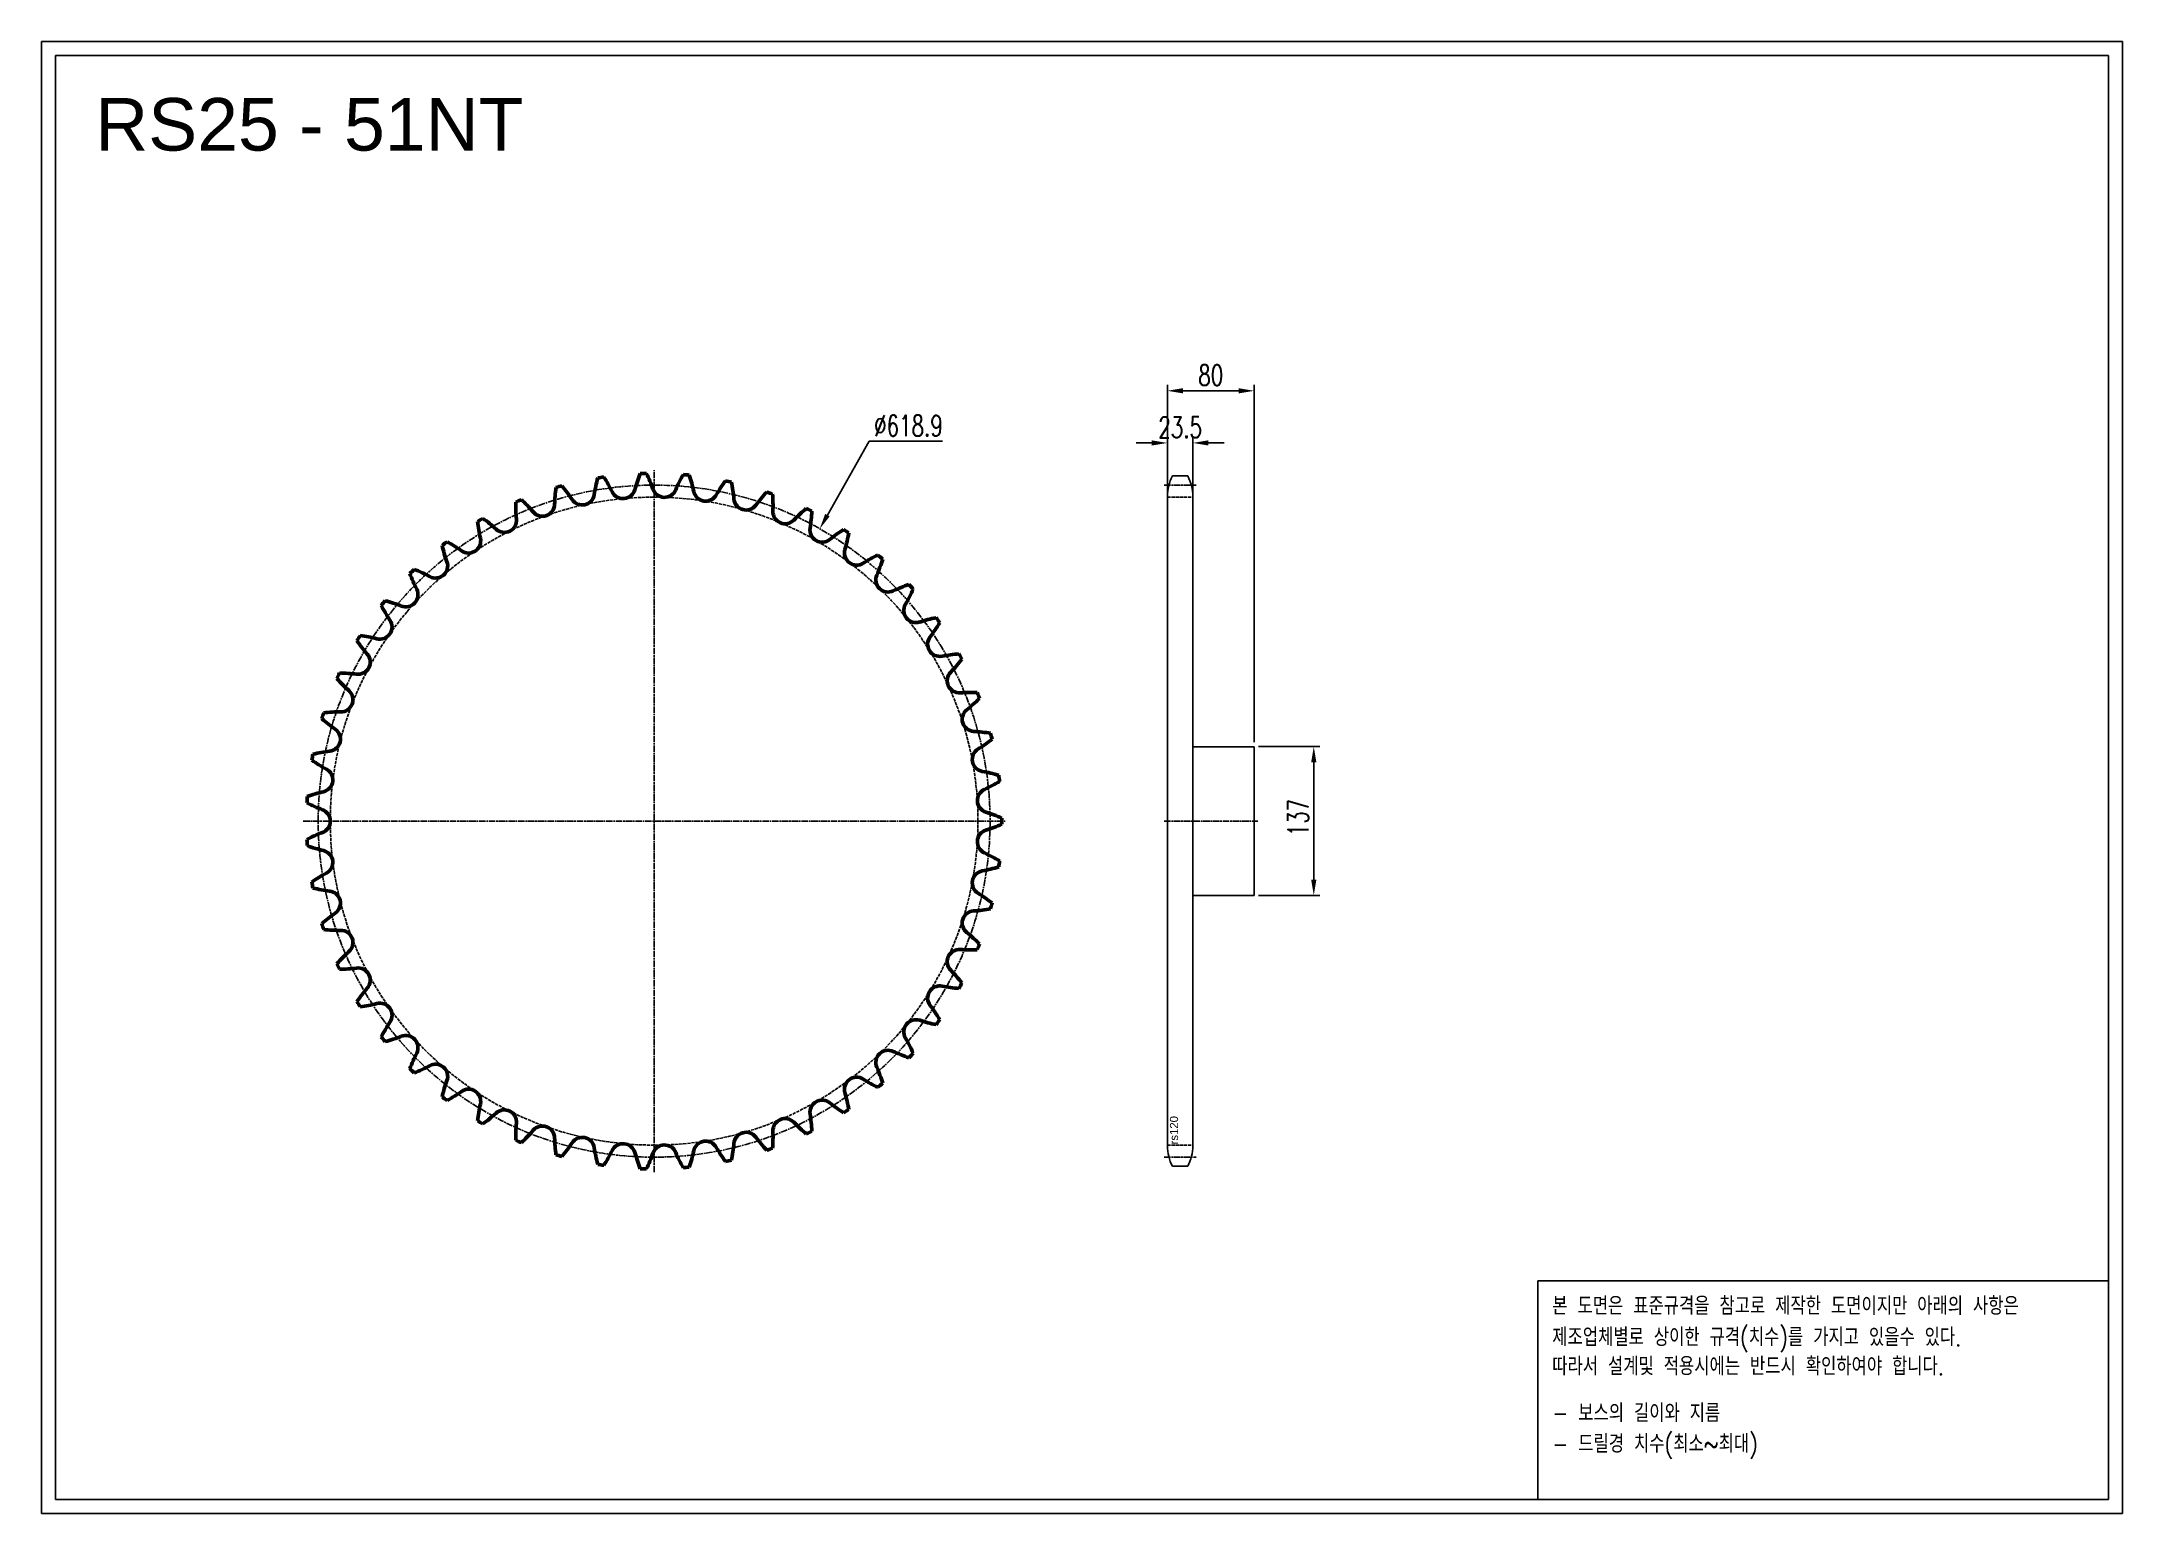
# Model space of a CAD drawing. Header units: millimetres. Extents: x -66543 to -64626, y 43553 to 44909.
import ezdxf

# ---------------------------------------------------------------- set-up
doc = ezdxf.new("R2010")
doc.units = ezdxf.units.MM
for name, pattern in [('AM_ISO02W050', [7.5, 6, -1.5]), ('AM_ISO02W050x2', [3.75, 3, -0.75]), ('AM_ISO08W050', [18, 12, -1.5, 3, -1.5]), ('AM_ISO08W050x2', [9, 6, -0.75, 1.5, -0.75])]:
    doc.linetypes.add(name, pattern=pattern)
for name, color, linetype, lineweight in [('AM_0N', 7, 'Continuous', 50), ('AM_3N', 6, 'AM_ISO02W050', 25), ('AM_7', 4, 'AM_ISO08W050', 25), ('AM_7N', 4, 'AM_ISO08W050', 25)]:
    doc.layers.add(name, color=color, linetype=linetype, lineweight=lineweight)
doc.layers.add('S-DIM', color=7, linetype='Continuous')
doc.styles.add('HAN', font='ROMANS.shx', dxfattribs={"width": 0.7, "bigfont": 'whgtxt.shx'})
doc.styles.add('HSG', font='SIMPLEX.shx', dxfattribs={"width": 0.7, "bigfont": 'HSG.shx'})
doc.styles.get("Standard").update_dxf_attribs({"font": 'arial.ttf'})
doc.dimstyles.new('APP32', dxfattribs={"dimscale": 8, "dimtxt": 2.4, "dimasz": 1.8, "dimexe": 0.7, "dimexo": 0.5, "dimgap": 0.6, "dimtad": 1, "dimtoh": 1, "dimdec": 1, "dimrnd": 0.01, "dimzin": 9, "dimdsep": 46, "dimtxsty": 'HSG', "dimcen": 0, "dimclrd": 1, "dimclre": 1, "dimclrt": 256, "dimazin": 2, "dimtp": 1, "dimtm": 1, "dimtfac": 0.5, "dimtdec": 1, "dimtofl": 0, "dimtmove": 0, "dimatfit": 3, "dimfxl": 0, "dimtvp": 1, "dimtolj": 2, "dimlwd": -1, "dimlwe": -1, "dimarcsym": 0})

# ---------------------------------------------------------------- blocks, each defined once
blk = doc.blocks.new('*D1')
at = {"layer": 'Defpoints', "color": 0, "transparency": 16777216}
for p in [(-65426, 44259.5), (-65426, 44122.5), (-65371.1, 44122.5)]:
    blk.add_point(p, dxfattribs=at)
at = {"layer": 'S-DIM', "color": 1, "transparency": 16777216}
for p, q in [((-65422, 44259.5), (-65365.5, 44259.5)), ((-65371.1, 44245.1), (-65371.1, 44136.9)), ((-65422, 44122.5), (-65365.5, 44122.5))]:
    blk.add_line(p, q, dxfattribs=at)
for points in [[(-65373.5, 44245.1), (-65368.7, 44245.1), (-65371.1, 44259.5)], [(-65373.5, 44136.9), (-65368.7, 44136.9), (-65371.1, 44122.5)]]:
    blk.add_solid(points, dxfattribs=at)
at = {"layer": 'S-DIM', "transparency": 16777216, "insert": (-65385.5, 44194.2), "char_height": 19.2, "attachment_point": 5, "rotation": 90, "style": 'HSG'}
blk.add_mtext('\\A2;137', dxfattribs=at)
blk = doc.blocks.new('*D2')
at = {"layer": 'Defpoints', "color": 0, "transparency": 16777216}
for p in [(-65482.5, 44539.2), (-65506, 44489.8), (-65482.5, 44489.2)]:
    blk.add_point(p, dxfattribs=at)
at = {"layer": 'S-DIM', "color": 1, "linetype": 'ByBlock', "transparency": 16777216}
for p, q in [((-65520.4, 44539.2), (-65534.8, 44539.2)), ((-65506, 44493.8), (-65506, 44544.8)), ((-65482.5, 44493.2), (-65482.5, 44544.8)), ((-65468.1, 44539.2), (-65453.7, 44539.2))]:
    blk.add_line(p, q, dxfattribs=at)
at = {"layer": 'S-DIM', "color": 1, "transparency": 16777216}
for points in [[(-65520.4, 44541.6), (-65520.4, 44536.8), (-65506, 44539.2)], [(-65468.1, 44541.6), (-65468.1, 44536.8), (-65482.5, 44539.2)]]:
    blk.add_solid(points, dxfattribs=at)
at = {"layer": 'S-DIM', "transparency": 16777216, "insert": (-65494.2, 44553.6), "char_height": 19.2, "attachment_point": 5, "style": 'HSG'}
blk.add_mtext('\\A2;23.5', dxfattribs=at)
blk = doc.blocks.new('*D3')
at = {"layer": 'Defpoints', "color": 0, "transparency": 16777216}
for p in [(-65426, 44587.2), (-65506, 44489.8), (-65426, 44259.5)]:
    blk.add_point(p, dxfattribs=at)
at = {"layer": 'S-DIM', "color": 1, "linetype": 'ByBlock', "transparency": 16777216}
for p, q in [((-65506, 44493.8), (-65506, 44592.8)), ((-65491.6, 44587.2), (-65440.4, 44587.2)), ((-65426, 44263.5), (-65426, 44592.8))]:
    blk.add_line(p, q, dxfattribs=at)
at = {"layer": 'S-DIM', "color": 1, "transparency": 16777216}
for points in [[(-65491.6, 44589.6), (-65491.6, 44584.8), (-65506, 44587.2)], [(-65440.4, 44589.6), (-65440.4, 44584.8), (-65426, 44587.2)]]:
    blk.add_solid(points, dxfattribs=at)
at = {"layer": 'S-DIM', "transparency": 16777216, "insert": (-65466, 44601.6), "char_height": 19.2, "attachment_point": 5, "style": 'HSG'}
blk.add_mtext('\\A2;80', dxfattribs=at)
blk = doc.blocks.new('*D4')
at = {"layer": 'Defpoints', "color": 0, "transparency": 16777216}
for p in [(-65826.2, 44460.1), (-66131.3, 43921.6)]:
    blk.add_point(p, dxfattribs=at)
at = {"layer": 'S-DIM', "color": 1, "linetype": 'ByBlock', "transparency": 16777216}
for p, q in [((-65780.6, 44540.7), (-65819.2, 44472.7)), ((-65713.1, 44540.7), (-65780.6, 44540.7))]:
    blk.add_line(p, q, dxfattribs=at)
at = {"layer": 'S-DIM', "color": 1, "transparency": 16777216}
blk.add_solid([(-65821.2, 44473.9), (-65817.1, 44471.5), (-65826.2, 44460.1)], dxfattribs=at)
at = {"layer": 'S-DIM', "transparency": 16777216, "insert": (-65744.5, 44555.1), "char_height": 19.2, "attachment_point": 5, "style": 'HSG'}
blk.add_mtext('\\A2;∅618.9', dxfattribs=at)
blk = doc.blocks.new('notice1')
at = {"color": 4}
blk.add_lwpolyline([(-22142.12, 1735.9), (-22053.8, 1735.9), (-22053.8, 1702.07), (-22142.12, 1702.07)], close=True, dxfattribs=at)
at = {"color": 4, "style": 'HAN', "width": 0.8}
for s, p in [('본 도면은 표준규격을 참고로 제작한 도면이지만 아래의 사항은', (-22139.9, 1730.62)), ('제조업체별로 상이한 규격(치수)를 가지고 있을수 있다.', (-22139.9, 1725.78)), ('따라서 설계및 적용시에는 반드시 확인하여야 합니다.', (-22139.9, 1721.28)), ('- 보스의 길이와 지름', (-22139.9, 1714.03)), ('- 드릴경 치수(최소~최대)', (-22139.9, 1709.27))]:
    blk.add_text(s, height=2.7949, dxfattribs=at).set_placement(p)

msp = doc.modelspace()

# ---------------------------------------------------------------- linework, layer by layer
for p, q in [((-65501.23, 44508.76), (-65487.2, 44508.76)), ((-65505.96, 44489.76), (-65505.96, 43892.03)), ((-65482.46, 44489.76), (-65482.46, 43892.03)), ((-65482.46, 44259.45), (-65425.96, 44259.45)), ((-65425.96, 44259.45), (-65425.96, 44122.45)), ((-65425.96, 44122.45), (-65482.46, 44122.45)), ((-65501.23, 43873.03), (-65487.2, 43873.03))]:
    msp.add_line(p, q)
for points in [[(-66543.01, 44908.75), (-64626.21, 44908.75), (-64626.21, 43553.43), (-66543.01, 43553.43)], [(-66530.11, 44895.84), (-64639.12, 44895.84), (-64639.12, 43566.34), (-66530.11, 43566.34)]]:
    msp.add_lwpolyline(points, close=True)
for centre, start, end in [((-65465.46, 44489.76), 152.02179, 180), ((-65522.96, 44489.76), 0, 27.97821), ((-65465.46, 43892.03), 180, 207.97821), ((-65522.96, 43892.03), 332.02179, 0)]:
    msp.add_arc(centre, 40.5, start, end)
at = {"layer": 'AM_0N'}
for centre, radius, start, end in [((-65860.34, 44458.13), 141.38, 158.06713, 164.41176), ((-65978.77, 44190.9), 320.29, 91.25395, 92.27546), ((-66113.43, 44450.33), 141.38, 19.11765, 25.46228), ((-65828.4, 44441.55), 141.38, 151.00831, 157.35294), ((-65978.77, 44190.9), 320.29, 84.19513, 85.21663), ((-66080.53, 44464.91), 141.38, 12.05882, 18.40345), ((-65929.1, 44478.94), 141.38, 172.18478, 178.52941), ((-65978.77, 44190.9), 320.29, 105.3716, 106.3931), ((-66172.64, 44409.65), 141.38, 33.23529, 39.57992), ((-66045, 44493.29), 11.23, 213.23529, 351.47059), ((-65894.08, 44470.66), 141.38, 165.12596, 171.47059), ((-65978.77, 44190.9), 320.29, 98.31278, 99.33428), ((-66144.29, 44431.82), 141.38, 26.17647, 32.5211), ((-66007.34, 44499.14), 11.23, 206.17647, 344.41176), ((-65969.24, 44500.31), 11.23, 199.11765, 337.35294), ((-65931.29, 44496.79), 11.23, 192.05882, 330.29412), ((-65798.74, 44421.17), 141.38, 143.94949, 150.29412), ((-65978.77, 44190.9), 320.29, 77.13631, 78.15781), ((-66046.09, 44475.34), 141.38, 5, 11.34463), ((-65771.8, 44397.3), 141.38, 136.89066, 143.23529), ((-65978.77, 44190.9), 320.29, 70.07748, 71.09899), ((-66010.62, 44481.46), 141.38, 357.94118, 4.28581), ((-65964.87, 44482.86), 141.38, 179.24361, 185.58824), ((-65978.77, 44190.9), 320.29, 112.43043, 113.45193), ((-66198.06, 44384.17), 141.38, 40.29412, 46.63875), ((-66081.66, 44482.86), 11.23, 220.29412, 358.52941), ((-65894.06, 44488.64), 11.23, 185, 323.23529), ((-65858.11, 44475.97), 11.23, 177.94118, 316.17647), ((-65748.01, 44370.3), 141.38, 129.83184, 136.17647), ((-65978.77, 44190.9), 320.29, 63.01866, 64.04016), ((-65974.67, 44483.17), 141.38, 350.88235, 357.22698), ((-66149.76, 44448.95), 11.23, 234.41176, 12.64706), ((-65978.77, 44190.9), 320.29, 119.48925, 120.51075), ((-66000.86, 44482.36), 141.38, 186.30243, 192.64706), ((-66220.15, 44355.75), 141.38, 47.35294, 53.69757), ((-66116.76, 44468), 11.23, 227.35294, 5.58824), ((-65823.99, 44458.98), 11.23, 170.88235, 309.11765), ((-65727.71, 44340.58), 141.38, 122.77302, 129.11765), ((-65978.77, 44190.9), 320.29, 55.95984, 56.98134), ((-65938.79, 44480.45), 141.38, 343.82353, 350.16816), ((-65978.77, 44190.9), 320.29, 126.54807, 127.56957), ((-66036.51, 44477.44), 141.38, 193.36125, 199.70588), ((-66238.58, 44324.84), 141.38, 54.41176, 60.75639), ((-65792.22, 44437.93), 11.23, 163.82353, 302.05882), ((-65711.22, 44308.59), 141.38, 115.71419, 122.05882), ((-65903.51, 44473.34), 141.38, 336.76471, 343.10934), ((-65978.77, 44190.9), 320.29, 48.90101, 49.92252), ((-65978.77, 44190.9), 320.29, 133.6069, 134.6284), ((-66071.28, 44468.17), 141.38, 200.42008, 206.76471), ((-66253.07, 44291.9), 141.38, 61.47059, 67.81522), ((-66180.18, 44425.98), 11.23, 241.47059, 19.70588), ((-65763.28, 44413.13), 11.23, 156.76471, 295), ((-65978.77, 44190.9), 320.29, 140.66572, 141.68722), ((-66263.4, 44257.43), 141.38, 68.52941, 74.87404), ((-66207.54, 44399.45), 11.23, 248.52941, 26.76471), ((-65698.78, 44274.82), 141.38, 108.65537, 115), ((-65869.37, 44461.95), 141.38, 329.70588, 336.05051), ((-65978.77, 44190.9), 320.29, 41.84219, 42.86369), ((-66231.44, 44369.75), 11.23, 255.58824, 33.82353), ((-66104.66, 44454.7), 141.38, 207.4789, 213.82353), ((-65737.6, 44384.97), 11.23, 149.70588, 287.94118), ((-65690.59, 44239.78), 141.38, 101.59655, 107.94118), ((-65978.77, 44190.9), 320.29, 34.78337, 35.80487), ((-65978.77, 44190.9), 320.29, 147.72454, 148.74605), ((-66136.12, 44437.23), 141.38, 214.53772, 220.88235), ((-66269.42, 44221.95), 141.38, 75.58824, 81.93287), ((-65715.58, 44353.86), 11.23, 142.64706, 280.88235), ((-65836.89, 44446.45), 141.38, 322.64706, 328.99169), ((-66251.5, 44337.35), 11.23, 262.64706, 40.88235), ((-65686.77, 44203.99), 141.38, 94.53772, 100.88235), ((-65806.56, 44427.08), 141.38, 315.58824, 321.93287), ((-65978.77, 44190.9), 320.29, 27.72454, 28.74605), ((-65978.77, 44190.9), 320.29, 154.78337, 155.80487), ((-66165.2, 44416.03), 141.38, 221.59655, 227.94118), ((-66271.03, 44185.99), 141.38, 82.64706, 88.99169), ((-65697.55, 44320.28), 11.23, 135.58824, 273.82353), ((-66267.43, 44302.72), 11.23, 269.70588, 47.94118), ((-65687.37, 44168.01), 141.38, 87.4789, 93.82353), ((-65778.84, 44404.12), 141.38, 308.52941, 314.87404), ((-65978.77, 44190.9), 320.29, 20.66572, 21.68722), ((-65978.77, 44190.9), 320.29, 161.84219, 162.86369), ((-66191.45, 44391.41), 141.38, 228.65537, 235), ((-66268.21, 44150.12), 141.38, 89.70588, 96.05051), ((-65683.78, 44284.74), 11.23, 128.52941, 266.76471), ((-66278.98, 44266.4), 11.23, 276.76471, 55), ((-65692.39, 44132.37), 141.38, 80.42008, 86.76471), ((-65754.15, 44377.94), 141.38, 301.47059, 307.81522), ((-65978.77, 44190.9), 320.29, 13.6069, 14.6284), ((-65978.77, 44190.9), 320.29, 168.90101, 169.92252), ((-66214.48, 44363.76), 141.38, 235.71419, 242.05882), ((-66261.01, 44114.86), 141.38, 96.76471, 103.10934), ((-65674.48, 44247.78), 11.23, 121.47059, 259.70588), ((-66285.99, 44228.94), 11.23, 283.82353, 62.05882), ((-65701.75, 44097.63), 141.38, 73.36125, 79.70588), ((-65732.87, 44348.92), 141.38, 294.41176, 300.75639), ((-65978.77, 44190.9), 320.29, 6.54807, 7.56957), ((-65978.77, 44190.9), 320.29, 175.95984, 176.98134), ((-66233.94, 44333.48), 141.38, 242.77302, 249.11765), ((-66249.52, 44080.75), 141.38, 103.82353, 110.16816), ((-65669.8, 44209.95), 11.23, 114.41176, 252.64706), ((-66288.33, 44190.9), 11.23, 290.88235, 69.11765), ((-65669.8, 44171.84), 11.23, 107.35294, 245.58824), ((-65715.32, 44064.29), 141.38, 66.30243, 72.64706), ((-65715.32, 44317.5), 141.38, 287.35294, 293.69757), ((-65978.77, 44190.9), 320.29, 359.48925, 0.51075), ((-66233.94, 44048.31), 141.38, 110.88235, 117.22698), ((-65978.77, 44190.9), 320.29, 183.01866, 184.04016), ((-66249.52, 44301.04), 141.38, 249.83184, 256.17647), ((-66285.99, 44152.85), 11.23, 297.94118, 76.17647), ((-65674.48, 44134.01), 11.23, 100.29412, 238.52941), ((-65701.75, 44284.17), 141.38, 280.29412, 286.63875), ((-65732.87, 44032.87), 141.38, 59.24361, 65.58824), ((-65978.77, 44190.9), 320.29, 352.43043, 353.45193), ((-66214.48, 44018.04), 141.38, 117.94118, 124.28581), ((-65978.77, 44190.9), 320.29, 190.07748, 191.09899), ((-66261.01, 44266.94), 141.38, 256.89066, 263.23529), ((-66278.98, 44115.39), 11.23, 305, 83.23529), ((-66191.45, 43990.38), 141.38, 125, 131.34463), ((-65683.78, 44097.05), 11.23, 93.23529, 231.47059), ((-65692.39, 44249.42), 141.38, 273.23529, 279.57992), ((-65754.15, 44003.85), 141.38, 52.18478, 58.52941), ((-65978.77, 44190.9), 320.29, 345.3716, 346.3931), ((-65978.77, 44190.9), 320.29, 197.13631, 198.15781), ((-66268.21, 44231.68), 141.38, 263.94949, 270.29412), ((-66267.43, 44079.07), 11.23, 312.05882, 90.29412), ((-65778.84, 43977.67), 141.38, 45.12596, 51.47059), ((-66165.2, 43965.76), 141.38, 132.05882, 138.40345), ((-65697.55, 44061.51), 11.23, 86.17647, 224.41176), ((-65687.37, 44213.78), 141.38, 266.17647, 272.5211), ((-65978.77, 44190.9), 320.29, 338.31278, 339.33428), ((-65978.77, 44190.9), 320.29, 204.19513, 205.21663), ((-66271.03, 44195.8), 141.38, 271.00831, 277.35294), ((-66251.5, 44044.45), 11.23, 319.11765, 97.35294), ((-65806.56, 43954.71), 141.38, 38.06713, 44.41176), ((-66136.12, 43944.56), 141.38, 139.11765, 145.46228), ((-65715.58, 44027.93), 11.23, 79.11765, 217.35294), ((-65686.77, 44177.8), 141.38, 259.11765, 265.46228), ((-65978.77, 44190.9), 320.29, 331.25395, 332.27546), ((-65978.77, 44190.9), 320.29, 211.25395, 212.27546), ((-66269.42, 44159.85), 141.38, 278.06713, 284.41176), ((-66231.44, 44012.04), 11.23, 326.17647, 104.41176), ((-65836.89, 43935.34), 141.38, 31.00831, 37.35294), ((-66104.66, 43927.09), 141.38, 146.17647, 152.5211), ((-65978.77, 44190.9), 320.29, 218.31278, 219.33428), ((-66263.4, 44124.37), 141.38, 285.12596, 291.47059), ((-66207.54, 43982.35), 11.23, 333.23529, 111.47059), ((-65737.6, 43996.83), 11.23, 72.05882, 210.29412), ((-65869.37, 43919.84), 141.38, 23.94949, 30.29412), ((-65690.59, 44142.01), 141.38, 252.05882, 258.40345), ((-65978.77, 44190.9), 320.29, 324.19513, 325.21663), ((-66071.28, 43913.62), 141.38, 153.23529, 159.57992), ((-65763.28, 43968.66), 11.23, 65, 203.23529), ((-65698.78, 44106.97), 141.38, 245, 251.34463), ((-65978.77, 44190.9), 320.29, 317.13631, 318.15781), ((-65978.77, 44190.9), 320.29, 225.3716, 226.3931), ((-66253.07, 44089.89), 141.38, 292.18478, 298.52941), ((-66180.18, 43955.81), 11.23, 340.29412, 118.52941), ((-65792.22, 43943.86), 11.23, 57.94118, 196.17647), ((-65711.22, 44073.2), 141.38, 237.94118, 244.28581), ((-65903.51, 43908.45), 141.38, 16.89066, 23.23529), ((-66036.51, 43904.36), 141.38, 160.29412, 166.63875), ((-65978.77, 44190.9), 320.29, 232.43043, 233.45193), ((-66238.58, 44056.95), 141.38, 299.24361, 305.58824), ((-66149.76, 43932.85), 11.23, 347.35294, 125.58824), ((-65823.99, 43922.81), 11.23, 50.88235, 189.11765), ((-65938.79, 43901.35), 141.38, 9.83184, 16.17647), ((-65978.77, 44190.9), 320.29, 310.07748, 311.09899), ((-66000.86, 43899.43), 141.38, 167.35294, 173.69757), ((-65978.77, 44190.9), 320.29, 239.48925, 240.51075), ((-66220.15, 44026.04), 141.38, 306.30243, 312.64706), ((-66116.76, 43913.79), 11.23, 354.41176, 132.64706), ((-65858.11, 43905.82), 11.23, 43.82353, 182.05882), ((-65974.67, 43898.63), 141.38, 2.77302, 9.11765), ((-65727.71, 44041.21), 141.38, 230.88235, 237.22698), ((-65978.77, 44190.9), 320.29, 303.01866, 304.04016), ((-65964.87, 43898.93), 141.38, 174.41176, 180.75639), ((-65978.77, 44190.9), 320.29, 246.54807, 247.56957), ((-66198.06, 43997.63), 141.38, 313.36125, 319.70588), ((-66081.66, 43898.93), 11.23, 1.47059, 139.70588), ((-65929.1, 43902.85), 141.38, 181.47059, 187.81522), ((-66045, 43888.5), 11.23, 8.52941, 146.76471), ((-65931.29, 43885), 11.23, 29.70588, 167.94118), ((-65894.06, 43893.15), 11.23, 36.76471, 175), ((-65771.8, 43984.49), 141.38, 216.76471, 223.10934), ((-66010.62, 43900.34), 141.38, 355.71419, 2.05882), ((-65748.01, 44011.49), 141.38, 223.82353, 230.16816), ((-65978.77, 44190.9), 320.29, 295.95984, 296.98134), ((-65978.77, 44190.9), 320.29, 253.6069, 254.6284), ((-66172.64, 43972.14), 141.38, 320.42008, 326.76471), ((-65894.08, 43911.14), 141.38, 188.52941, 194.87404), ((-66144.29, 43949.98), 141.38, 327.4789, 333.82353), ((-66007.34, 43882.66), 11.23, 15.58824, 153.82353), ((-65860.34, 43923.67), 141.38, 195.58824, 201.93287), ((-66113.43, 43931.46), 141.38, 334.53772, 340.88235), ((-65969.24, 43881.48), 11.23, 22.64706, 160.88235), ((-65828.4, 43940.24), 141.38, 202.64706, 208.99169), ((-66080.53, 43916.88), 141.38, 341.59655, 347.94118), ((-65798.74, 43960.62), 141.38, 209.70588, 216.05051), ((-65978.77, 44190.9), 320.29, 281.84219, 282.86369), ((-66046.09, 43906.45), 141.38, 348.65537, 355), ((-65978.77, 44190.9), 320.29, 288.90101, 289.92252), ((-65978.77, 44190.9), 320.29, 260.66572, 261.68722), ((-65978.77, 44190.9), 320.29, 267.72454, 268.74605), ((-65978.77, 44190.9), 320.29, 274.78337, 275.80487)]:
    msp.add_arc(centre, radius, start, end, dxfattribs=at)
at = {"layer": 'AM_3N', "linetype": 'AM_ISO02W050x2'}
for p, q in [((-65505.96, 44489.23), (-65482.46, 44489.23)), ((-65505.96, 43892.56), (-65482.46, 43892.56))]:
    msp.add_line(p, q, dxfattribs=at)
msp.add_circle((-65978.77, 44190.9), 298.33, dxfattribs=at)
at = {"layer": 'AM_7', "linetype": 'AM_ISO08W050x2'}
for p, q in [((-65508.96, 44500.35), (-65479.46, 44500.35)), ((-65508.96, 44190.95), (-65422.53, 44190.95)), ((-65508.96, 43881.45), (-65479.46, 43881.45))]:
    msp.add_line(p, q, dxfattribs=at)
msp.add_circle((-65978.77, 44190.9), 309.45, dxfattribs=at)
at = {"layer": 'AM_7N', "linetype": 'AM_ISO08W050x2'}
for p, q in [((-65978.77, 43867.6), (-65978.77, 44514.19)), ((-66302.07, 44190.9), (-65655.48, 44190.9))]:
    msp.add_line(p, q, dxfattribs=at)

# ---------------------------------------------------------------- block references
at = {"xscale": 5.950011032469502, "yscale": 5.950011032469502, "zscale": 5.950011032469502}
msp.add_blockref('notice1', (66581.22, 33439.02), dxfattribs=at)

# ---------------------------------------------------------------- texts
msp.add_text('RS25 - 51NT', height=48.4042).set_placement((-66493.65, 44808.38))
msp.add_text('rs120', height=7.5, rotation=90).set_placement((-65496.12, 43893.14))

# ---------------------------------------------------------------- dimensions: what is measured, and where the dimension line sits
at = {"layer": 'S-DIM'}
dim = msp.add_linear_dim(base=(-65425.96, 44587.18), p1=(-65505.96, 44489.76), p2=(-65425.96, 44259.45), dimstyle='APP32', override={"dimarcsym": 1}, dxfattribs=at)
dim.commit()
dim.dimension.update_dxf_attribs({"geometry": '*D3', "text_midpoint": (-65465.96, 44601.58)})
dim = msp.add_diameter_dim_2p(p1=(-66131.3, 43921.65), p2=(-65826.25, 44460.15), dimstyle='APP32', override={"dimarcsym": 1}, dxfattribs=at)
dim.commit()
dim.dimension.update_dxf_attribs({"geometry": '*D4', "text_midpoint": (-65744.47, 44540.68), "dimtype": 131})
dim = msp.add_linear_dim(base=(-65482.46, 44539.18), p1=(-65505.96, 44489.76), p2=(-65482.46, 44489.23), dimstyle='APP32', override={"dimarcsym": 1}, dxfattribs=at)
dim.commit()
dim.dimension.update_dxf_attribs({"geometry": '*D2', "text_midpoint": (-65494.21, 44539.18), "dimtype": 128})
dim = msp.add_linear_dim(base=(-65371.11, 44122.45), p1=(-65425.96, 44259.45), p2=(-65425.96, 44122.45), angle=90, dimstyle='APP32', dxfattribs=at)
dim.commit()
dim.dimension.update_dxf_attribs({"geometry": '*D1', "text_midpoint": (-65371.11, 44194.17), "dimtype": 128})

doc.saveas('drawing.dxf')
